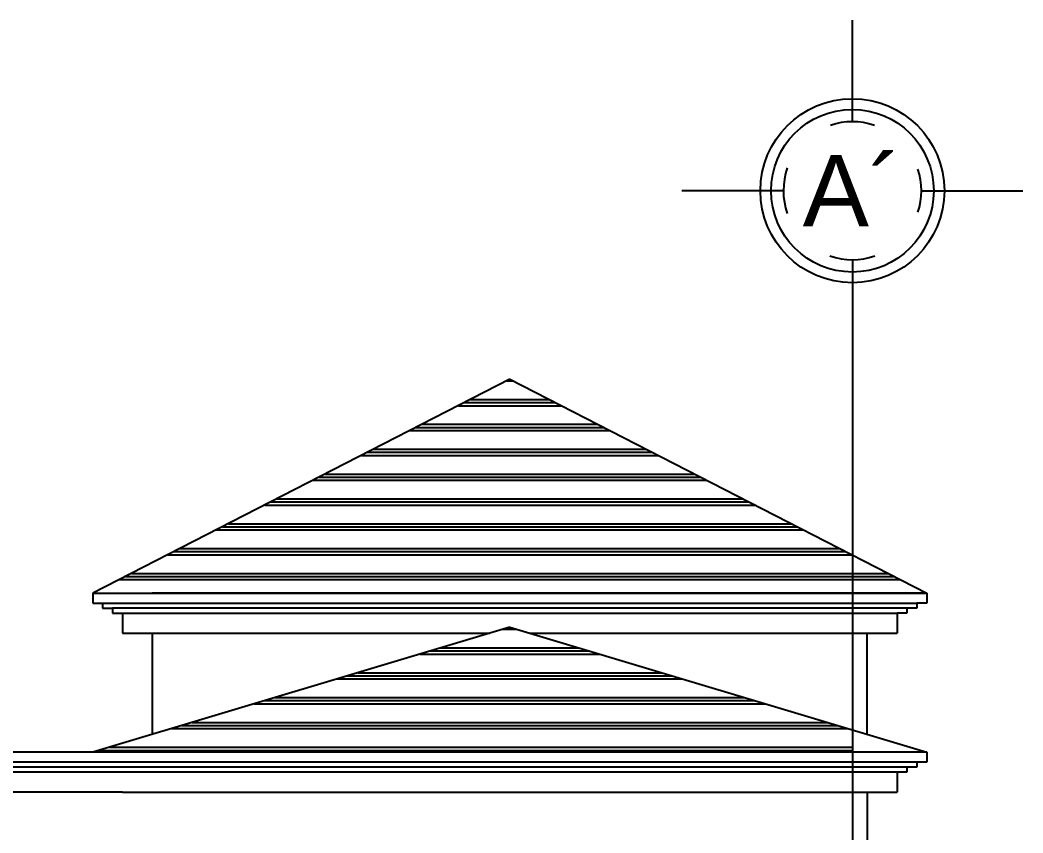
# Model space of a CAD drawing. Header units: inches. Extents: x -370 to 18, y -197 to 199.
# Drawn here: x -281.05 to -276, y 130.73 to 134.82 of the extents above; entities that cross this region are included whole.
import ezdxf
from ezdxf.enums import TextEntityAlignment as Align

# ---------------------------------------------------------------- set-up
doc = ezdxf.new("R2010")
doc.units = ezdxf.units.IN
doc.header["$MEASUREMENT"] = 0
doc.linetypes.add('CENTER2', pattern=[28.575, 19.05, -3.175, 3.175, -3.175])
doc.styles.get("Standard").update_dxf_attribs({"font": 'arial.ttf'})

# ---------------------------------------------------------------- blocks, each defined once
blk = doc.blocks.new('EJE NORTE NUEVO')
at = {"color": 8}
for p, q in [((0, 3.2523), (0, 3.7639)), ((-0.3472, 2.9051), (-0.8588, 2.9051)), ((0.3472, 2.9051), (0.8588, 2.9051))]:
    blk.add_line(p, q, dxfattribs=at)
at = {"color": 2, "linetype": 'CENTER2'}
blk.add_line((0, 2.5579), (0, -2.5579), dxfattribs=at)
at = {"color": 8}
blk.add_circle((0, 2.9051), 0.4631, dxfattribs=at)
at = {"color": 4}
blk.add_circle((0, 2.9051), 0.4093, dxfattribs=at)
at = {"color": 8}
for start, end in [(71.4161, 108.5839), (160.6993, 199.2784), (341.7694, 18.2529), (251.0526, 288.9474)]:
    blk.add_arc((0, 2.9051), 0.3472, start, end, dxfattribs=at)
at = {"color": 4}
blk.add_attdef('A', text='', height=0.3581, dxfattribs=at).set_placement((0, 2.9051), align=Align.MIDDLE_CENTER)

msp = doc.modelspace()

# ---------------------------------------------------------------- hatches: boundary and pattern name
h = msp.add_hatch()
h.set_pattern_fill('PLAST', color=1, scale=0.5, angle=-1e-14)
h.paths.add_polyline_path([(-280.68273, 131.93096), (-278.58273, 133.00788), (-276.48273, 131.93096)])
h = msp.add_hatch()
h.set_pattern_fill('PLAST', color=3, scale=0.5, angle=-1e-14)
h.paths.add_polyline_path([(-278.58273, 131.76096), (-280.68273, 131.13096), (-276.85773, 131.13096), (-276.85773, 131.24346)])

# ---------------------------------------------------------------- linework, layer by layer
at = {"color": 3}
for p, q in [((-278.58273, 133.00788), (-280.68273, 131.93096)), ((-278.58273, 133.00788), (-276.48273, 131.93096)), ((-280.68273, 131.93096), (-276.48273, 131.93096)), ((-280.68273, 131.93096), (-280.68273, 131.88096)), ((-280.68273, 131.93096), (-280.68273, 131.88096)), ((-276.48273, 131.93096), (-280.38273, 131.93096)), ((-276.48273, 131.93096), (-277.48273, 131.93096)), ((-280.68273, 131.88096), (-280.63273, 131.88096)), ((-280.68273, 131.88096), (-280.63273, 131.88096)), ((-280.63273, 131.88096), (-280.63273, 131.85596)), ((-280.63273, 131.88096), (-280.63273, 131.85596)), ((-280.63273, 131.88096), (-276.53273, 131.88096)), ((-280.63273, 131.85596), (-280.58273, 131.85596)), ((-280.58273, 131.85596), (-280.58273, 131.83096)), ((-276.58273, 131.85596), (-280.58273, 131.85596)), ((-276.53273, 131.85596), (-276.58273, 131.85596)), ((-276.58273, 131.85596), (-276.58273, 131.83096)), ((-276.48273, 131.88096), (-276.53273, 131.88096)), ((-276.53273, 131.88096), (-276.53273, 131.85596)), ((-276.48273, 131.88096), (-276.53273, 131.88096)), ((-276.53273, 131.88096), (-276.53273, 131.85596)), ((-280.58273, 131.83096), (-280.53273, 131.83096)), ((-280.53273, 131.83096), (-280.53273, 131.73096)), ((-280.53273, 131.83096), (-276.63273, 131.83096)), ((-276.58273, 131.83096), (-276.63273, 131.83096)), ((-276.63273, 131.83096), (-276.63273, 131.73096)), ((-280.53273, 131.73096), (-278.68273, 131.73096)), ((-280.38273, 131.73096), (-280.38273, 131.22096)), ((-278.48273, 131.73096), (-276.63273, 131.73096)), ((-276.78273, 131.22096), (-276.78273, 131.73096))]:
    msp.add_line(p, q, dxfattribs=at)
at = {"color": 4}
for p, q in [((-276.48273, 131.93096), (-276.48273, 131.88096)), ((-276.48273, 131.93096), (-276.48273, 131.88096)), ((-278.58273, 131.76096), (-280.68273, 131.13096)), ((-278.58273, 131.76096), (-276.48273, 131.13096))]:
    msp.add_line(p, q, dxfattribs=at)
at = {"color": 5}
for p, q in [((-276.48273, 131.13096), (-281.88273, 131.13096)), ((-276.48273, 131.13096), (-276.48273, 131.08096)), ((-276.48273, 131.13096), (-276.48273, 131.08096)), ((-280.68273, 131.08096), (-281.88273, 131.08096)), ((-280.63273, 131.05596), (-281.88273, 131.05596)), ((-276.48273, 131.08096), (-280.68273, 131.08096)), ((-276.53273, 131.05596), (-280.63273, 131.05596)), ((-276.53273, 131.05596), (-276.58273, 131.05596)), ((-276.58273, 131.05596), (-276.58273, 131.03096)), ((-276.48273, 131.08096), (-276.53273, 131.08096)), ((-276.53273, 131.08096), (-276.53273, 131.05596)), ((-276.48273, 131.08096), (-276.53273, 131.08096)), ((-276.53273, 131.08096), (-276.53273, 131.05596)), ((-280.58273, 131.03096), (-281.88273, 131.03096)), ((-276.58273, 131.03096), (-280.58273, 131.03096)), ((-276.58273, 131.03096), (-276.63273, 131.03096)), ((-276.63273, 131.03096), (-276.63273, 130.93096)), ((-280.53273, 130.93096), (-281.88273, 130.93096)), ((-280.53273, 130.93096), (-276.63273, 130.93096)), ((-276.78273, 130.93096), (-276.78273, 128.13096))]:
    msp.add_line(p, q, dxfattribs=at)

# ---------------------------------------------------------------- block references
msp.add_blockref('EJE NORTE NUEVO', (-276.85773, 131.05182)).add_auto_attribs({'A': 'A´'})

doc.saveas('drawing.dxf')
